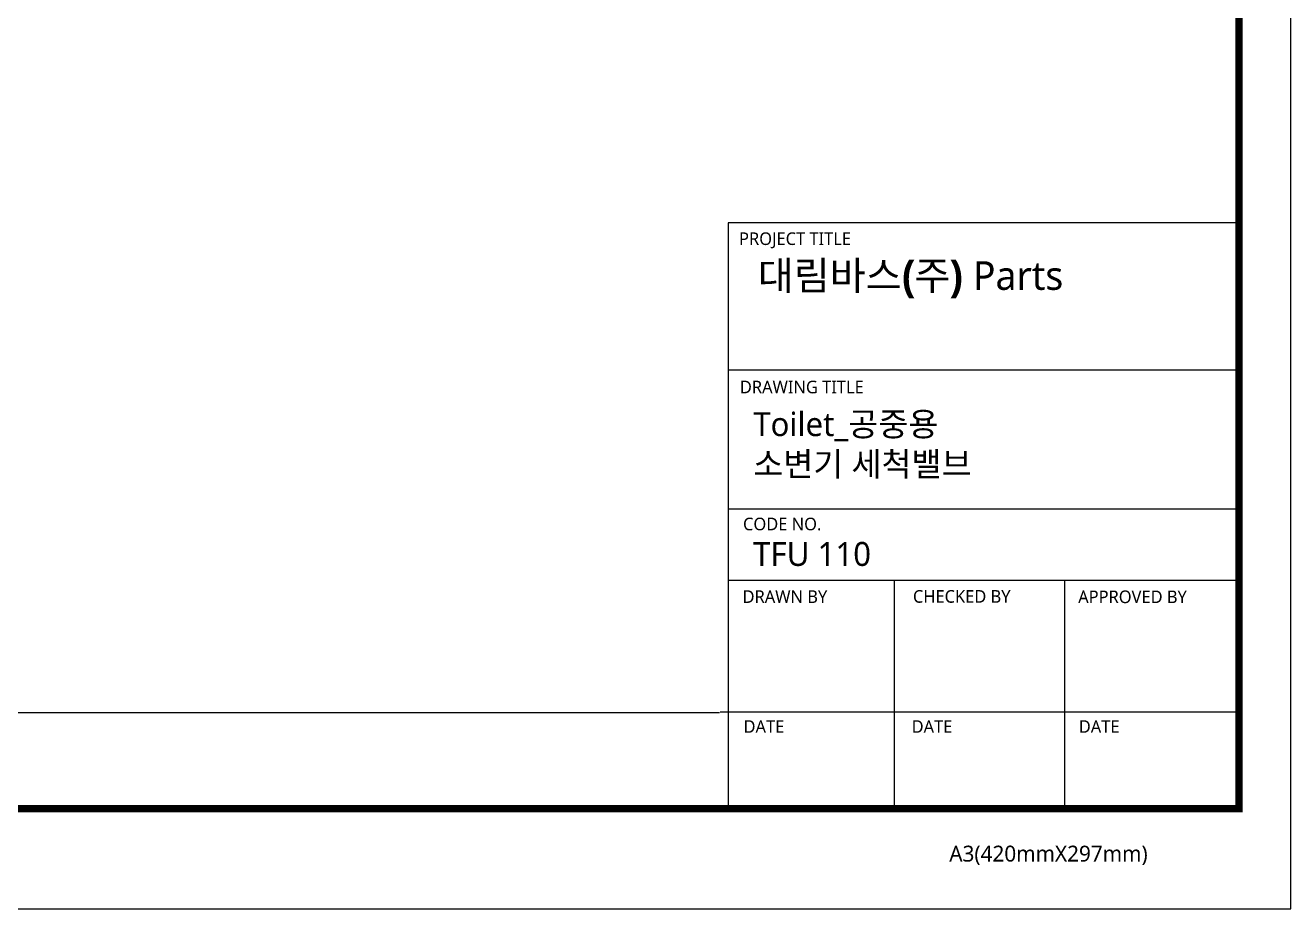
# Model space of a CAD drawing. Extents: x 16296660632 to 16296679194, y -37409619871 to -37409617011.
# Drawn here: x 16296678850.7 to 16296679194.4, y -37409617646.8 to -37409617406.7 of the extents above; entities that cross this region are included whole.
import ezdxf

# ---------------------------------------------------------------- set-up
doc = ezdxf.new("R2010")
doc.units = 0
doc.header["$LTSCALE"] = 10
doc.header["$MEASUREMENT"] = 0
doc.layers.get('0').update_dxf_attribs({"linetype": 'CONTINUOUS'})
doc.styles.add('Daelim Dimension', font='')
doc.styles.get('Daelim Dimension').set_extended_font_data('NanumGothic')

msp = doc.modelspace()

# ---------------------------------------------------------------- linework, layer by layer
at = {"color": 5, "ltscale": 40}
for p, q in [((16296679180.380659, -37409617460.379204), (16296679041.65653, -37409617460.379204)), ((16296679180.380659, -37409617500.47654), (16296679041.65653, -37409617500.47654)), ((16296679180.380659, -37409617500.47654), (16296679041.65653, -37409617500.47654)), ((16296679180.380659, -37409617538.196129), (16296679041.65653, -37409617538.196129)), ((16296679180.380659, -37409617538.196129), (16296679041.65653, -37409617538.196129)), ((16296679180.380659, -37409617557.650337), (16296679041.65653, -37409617557.650337)), ((16296679180.380659, -37409617557.650337), (16296679041.65653, -37409617557.650337)), ((16296679086.71533, -37409617557.650337), (16296679086.71533, -37409617619.579643)), ((16296679132.958731, -37409617557.650337), (16296679132.958731, -37409617619.579643)), ((16296679180.380659, -37409617593.424522), (16296679039.4638, -37409617593.424522)), ((16296679180.380659, -37409617593.424522), (16296679042.737329, -37409617593.424522)), ((16296679180.380659, -37409617619.579643), (16296679061.493719, -37409617619.579643))]:
    msp.add_line(p, q, dxfattribs=at)
at = {"color": 5, "ltscale": 0.5}
msp.add_line((16296679041.65653, -37409617460.379204), (16296679041.65653, -37409617620.41877), dxfattribs=at)
at = {"color": 5}
msp.add_line((16296678340.380501, -37409617593.523743), (16296679039.296881, -37409617593.523743), dxfattribs=at)
at = {"ltscale": 0.5}
msp.add_lwpolyline([(16296678326.422911, -37409617646.81292), (16296679194.422911, -37409617646.81292), (16296679194.422911, -37409617010.81292), (16296678326.422911, -37409617010.81292)], close=True, dxfattribs=at)
at = {"color": 5, "linetype": 'ByBlock', "lineweight": 200, "const_width": 2}
msp.add_lwpolyline([(16296678340.380501, -37409617619.579964), (16296679180.380501, -37409617619.579964), (16296679180.380501, -37409617025.579964), (16296678340.380501, -37409617025.579964)], close=True, dxfattribs=at)

# ---------------------------------------------------------------- texts
at = {"color": 5, "ltscale": 40, "style": 'Daelim Dimension'}
for s, height, p in [('PROJECT TITLE', 3.42534836, (16296679044.593281, -37409617466.417183)), ('DRAWING TITLE', 3.42534836, (16296679044.812889, -37409617506.731697)), ('CODE NO.', 3.4253484, (16296679045.671881, -37409617543.961014)), ('DRAWN BY', 3.4253484, (16296679045.53755, -37409617563.705528)), ('CHECKED BY', 3.4253484, (16296679091.81778, -37409617563.644783)), ('APPROVED BY', 3.42534836, (16296679136.702299, -37409617563.755417)), ('DATE', 3.4253484, (16296679045.80509, -37409617599.009529)), ('DATE', 3.4253484, (16296679091.453541, -37409617599.009529)), ('DATE', 3.4253484, (16296679136.85981, -37409617599.009529)), ('A3(420mmX297mm)', 4.32316177, (16296679101.69392, -37409617634.000908))]:
    msp.add_text(s, height=height, dxfattribs=at).set_placement(p)
at = {"attachment_point": 1, "style": 'Daelim Dimension'}
for s, insert, char_height, width in [('{\\fPretendard Variable SemiBold|b0|i0|c129|p2;\\C7;대림바스(주)} Parts', (16296679049.678141, -37409617470.820808), 7.78763009, 125.16483731), (' Toilet_공중용\\P 소변기 세척밸브', (16296679046.23914, -37409617511.85289), 6.501222, 141.81313311), ('TFU 110', (16296679048.414761, -37409617547.1418), 6.501222, 109.40891845)]:
    msp.add_mtext(s, dxfattribs=dict(at, insert=insert, char_height=char_height, width=width))

doc.saveas('drawing.dxf')
